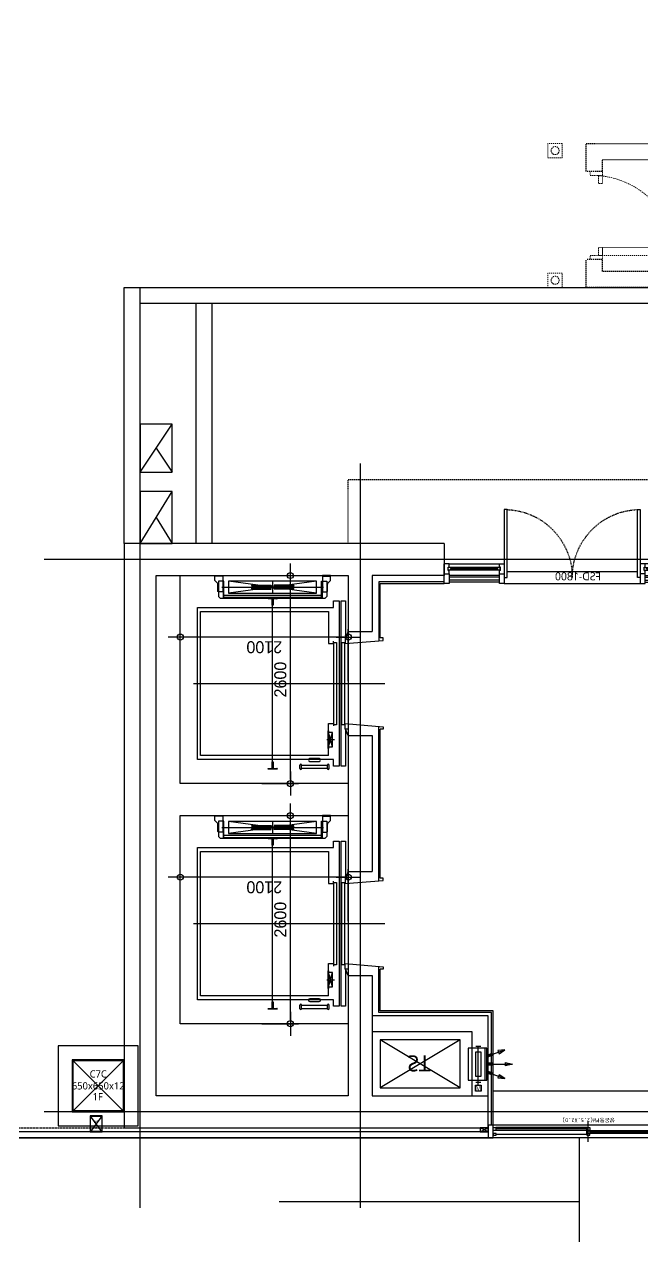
# Model space of a CAD drawing. Header units: millimetres. Extents: x 13515 to 183937, y -33900 to -660.
# Drawn here: x 121705.3 to 121826.3, y -20873.1 to -20635.9 of the extents above; entities that cross this region are included whole.
import ezdxf
from ezdxf.enums import TextEntityAlignment as Align

# ---------------------------------------------------------------- set-up
doc = ezdxf.new("R2010")
doc.units = ezdxf.units.MM
doc.header["$LTSCALE"] = 100
doc.header["$MEASUREMENT"] = 0
doc.header["$PDSIZE"] = -10
for name, pattern in [('-HID', [2.5, 1.5, -1]), ('HID', [2.5, 1.5, -1]), ('HIDDEN', [2, 1, -1]), ('HIDDEN2', [0.1875, 0.125, -0.0625])]:
    doc.linetypes.add(name, pattern=pattern)
doc.layers.get('0').update_dxf_attribs({"linetype": 'CONTINUOUS'})
doc.layers.get('Defpoints').update_dxf_attribs({"color": 171, "linetype": 'CONTINUOUS'})
doc.layers.add('#프레임 라인', color=189, linetype='CONTINUOUS', plot=False)
doc.layers.add('기계 전기 소방', color=254, linetype='CONTINUOUS', plot=False)
for name, color, linetype in [('000사면검토', 252, 'CONTINUOUS'), ('CON', 2, 'CONTINUOUS'), ('DOOR', 4, 'CONTINUOUS'), ('DOOR ELE', 253, 'CONTINUOUS'), ('DOOR(OPEN ELE)', 5, 'CONTINUOUS'), ('ELE9', 9, 'CONTINUOUS'), ('ELEV', 253, 'CONTINUOUS'), ('FIN(패널-200글라스울64k)', 4, 'CONTINUOUS'), ('FIN(패널-T150 방열)', 9, 'CONTINUOUS'), ('h COLUMN', 252, 'CONTINUOUS'), ('HID-CON', 251, '-HID'), ('STEEL', 5, 'CONTINUOUS'), ('WC', 2, 'CONTINUOUS'), ('WIN', 4, 'CONTINUOUS'), ('WIN-ETC', 1, 'CONTINUOUS'), ('WIN-G', 252, 'CONTINUOUS'), ('WIN2', 5, 'CONTINUOUS'), ('단열패널-방열문(저온공사분)', 251, 'CONTINUOUS')]:
    doc.layers.add(name, color=color, linetype=linetype)
doc.styles.add('CGS', font='cgse', dxfattribs={"bigfont": 'cgs'})
doc.styles.add('TE', font='malgun_0.ttf')
doc.styles.add('나눔바른고딕', font='NanumBarunGothic.ttf')
doc.styles.add('돋움체', font='')
doc.styles.add('돋음', font='', dxfattribs={"height": 3})
doc.styles.get('돋움체').set_extended_font_data('DotumChe')
doc.styles.get('돋음').set_extended_font_data('Dotum')
doc.dimstyles.new('NDIM 1200', dxfattribs={"dimscale": 75, "dimtxt": 3, "dimasz": 1, "dimexe": 2, "dimexo": 2, "dimgap": 1, "dimtad": 1, "dimdec": 0, "dimdsep": 46, "dimtxsty": 'CGS', "dimblk": 'DOT0', "dimcen": 1, "dimdle": 8, "dimclrd": 256, "dimclre": 256, "dimclrt": 256, "dimadec": 0, "dimazin": 0, "dimtfac": 1, "dimtdec": 0, "dimtix": 1, "dimtmove": 2, "dimatfit": 3, "dimldrblk": 'DOT0', "dimfxl": 1, "dimtolj": 1, "dimtzin": 0, "dimlwd": -1, "dimlwe": -1, "dimarcsym": 0})

# ---------------------------------------------------------------- blocks, each defined once
blk = doc.blocks.new('*U143')
at = {"color": 0, "linetype": 'ByBlock'}
for p, q in [((100, 75), (-100, 75)), ((-100, 75), (-100, -75)), ((-96, 70), (96, 70)), ((-96, -70), (-96, 70)), ((96, 70), (96, -70)), ((100, -75), (100, 75)), ((-100, -75), (100, -75)), ((96, -70), (-96, -70))]:
    blk.add_line(p, q, dxfattribs=at)
at = {"layer": 'Defpoints'}
blk.add_point((0, 0), dxfattribs=at)
blk = doc.blocks.new('WC1')
at = {"layer": 'h COLUMN', "ltscale": 0.1}
for p, q in [((70, -96), (-70, 96)), ((70, 96), (-70, -96))]:
    blk.add_line(p, q, dxfattribs=at)
at = {"layer": 'h COLUMN', "ltscale": 0.1, "rotation": 90}
blk.add_blockref('*U143', (0, 0), dxfattribs=at)
at = {"layer": 'Defpoints', "style": 'TE'}
for s, width, p in [('WC1', 0.8, (-34, 25)), ('ㅁ-200x150x4.5', 0.5, (-74, -35))]:
    blk.add_text(s, height=30, dxfattribs=dict(at, width=width)).set_placement(p, align=Align.MIDDLE_LEFT)
blk = doc.blocks.new('지상1층 WC 배치')
at = {"layer": 'WC'}
blk.add_blockref('WC1', (214700, -105200), dxfattribs=at)
blk = doc.blocks.new('사면검토-20220706')
at = {"layer": '000사면검토', "linetype": 'Continuous'}
blk.add_line((-5113, -525), (-12613, -525), dxfattribs=at)
blk.add_lwpolyline([(-5113, -525), (-5113, -13017)], dxfattribs=at)
blk = doc.blocks.new('*U228')
at = {"color": 0, "linetype": 'ByBlock'}
for p, q in [((325, 325), (-325, 325)), ((-325, 325), (-325, -325)), ((-313, 313), (313, 313)), ((-313, -313), (-313, 313)), ((313, 313), (313, -313)), ((325, -325), (325, 325)), ((-325, -325), (325, -325)), ((313, -313), (-313, -313))]:
    blk.add_line(p, q, dxfattribs=at)
at = {"layer": 'Defpoints'}
blk.add_point((0, 0), dxfattribs=at)
blk = doc.blocks.new('C7C-1F')
at = {"layer": '#프레임 라인', "ltscale": 0.1}
blk.add_lwpolyline([(-500, -500), (500, -500), (500, 500), (-500, 500)], close=True, dxfattribs=at)
at = {"layer": 'Defpoints', "ltscale": 10000}
for p, q in [((-325, -325), (325, 325)), ((325, -325), (-325, 325))]:
    blk.add_line(p, q, dxfattribs=at)
at = {"ltscale": 0.1}
blk.add_blockref('*U228', (0, 0), dxfattribs=at)
at = {"layer": 'Defpoints', "style": 'TE'}
for s, p in [('C7C', (0, 102)), ('650x650x12', (0, -47)), ('1F', (-6, -182))]:
    blk.add_text(s, height=90, dxfattribs=at).set_placement(p, align=Align.CENTER)
blk = doc.blocks.new('A$C113b3fc0')
at = {"layer": 'DOOR'}
for points in [[(750, 0), (750, 849), (785, 849), (785, 0)], [(2450, 0), (2450, 849), (2415, 849), (2415, 0)], [(785, 0), (750, 0)], [(2415, 0), (2450, 0)]]:
    blk.add_lwpolyline(points, dxfattribs=at)
at = {"layer": 'DOOR ELE', "ltscale": 0.05}
for points in [[(750, 924), (2450, 924)], [(785, 774), (2415, 774)]]:
    blk.add_lwpolyline(points, dxfattribs=at)
at = {"layer": 'DOOR(OPEN ELE)', "linetype": 'HID', "ltscale": 0.05}
for centre, start, end in [((750, 849), 272.3599, 0), ((2450, 849), 180, 267.6401)]:
    blk.add_arc(centre, 850, start, end, dxfattribs=at)
at = {"layer": 'Defpoints', "style": '나눔바른고딕'}
blk.add_text('FSD-1800', height=100, rotation=180, dxfattribs=at).set_placement((1958, 884))
at = {"color": 8}
for points in [[(0, 804), (0, 679), (750, 679), (750, 804)], [(3200, 804), (3200, 679), (2450, 679), (2450, 804)]]:
    blk.add_wipeout(points, dxfattribs=at).dxf.layer = 'WIN'
at = {"layer": 'WIN'}
for p, q in [((0, 804), (0, 679)), ((47, 760), (47, 720)), ((47, 760), (60, 760)), ((60, 804), (60, 760)), ((690, 804), (690, 760)), ((703, 760), (690, 760)), ((703, 760), (703, 720)), ((750, 679), (750, 804)), ((2450, 679), (2450, 804)), ((2497, 760), (2497, 720)), ((2497, 760), (2510, 760)), ((2510, 804), (2510, 760)), ((3140, 804), (3140, 760)), ((3153, 760), (3140, 760)), ((3153, 760), (3153, 720)), ((3200, 804), (3200, 679)), ((60, 679), (0, 679)), ((47, 720), (60, 720)), ((88, 755), (50, 755)), ((50, 755), (50, 725)), ((88, 725), (50, 725)), ((60, 720), (60, 679)), ((60, 679), (690, 679)), ((662, 755), (88, 755)), ((662, 725), (88, 725)), ((700, 755), (662, 755)), ((700, 725), (662, 725)), ((703, 720), (690, 720)), ((690, 720), (690, 679)), ((690, 679), (750, 679)), ((700, 755), (700, 725)), ((2510, 679), (2450, 679)), ((2497, 720), (2510, 720)), ((2500, 755), (2500, 725)), ((2500, 755), (2538, 755)), ((2500, 725), (2538, 725)), ((2510, 720), (2510, 679)), ((3140, 679), (2510, 679)), ((2538, 755), (3112, 755)), ((2538, 725), (3112, 725)), ((3112, 755), (3150, 755)), ((3112, 725), (3150, 725)), ((3153, 720), (3140, 720)), ((3140, 720), (3140, 679)), ((3140, 679), (3200, 679)), ((3150, 755), (3150, 725))]:
    blk.add_line(p, q, dxfattribs=at)
at = {"layer": 'WIN', "color": 8}
for p, q in [((88, 745), (82, 743)), ((82, 743), (82, 737)), ((88, 735), (82, 737)), ((84, 742), (84, 738)), ((84, 742), (666, 742)), ((84, 738), (666, 738)), ((88, 755), (88, 745)), ((88, 735), (88, 725)), ((662, 755), (662, 745)), ((662, 745), (668, 743)), ((662, 735), (668, 737)), ((662, 735), (662, 725)), ((666, 742), (666, 738)), ((668, 743), (668, 737)), ((2538, 745), (2532, 743)), ((2532, 743), (2532, 737)), ((2538, 735), (2532, 737)), ((3116, 742), (2534, 742)), ((2534, 742), (2534, 738)), ((3116, 738), (2534, 738)), ((2538, 755), (2538, 745)), ((2538, 735), (2538, 725)), ((3112, 755), (3112, 745)), ((3112, 745), (3118, 743)), ((3112, 735), (3118, 737)), ((3112, 735), (3112, 725)), ((3116, 742), (3116, 738)), ((3118, 743), (3118, 737))]:
    blk.add_line(p, q, dxfattribs=at)
for centre, start, end in [((88, 740), 19.4712, 90), ((88, 740), 270, 340.5288), ((662, 740), 90, 160.5288), ((662, 740), 199.4712, 270), ((2538, 740), 19.4712, 90), ((2538, 740), 270, 340.5288), ((3112, 740), 90, 160.5288), ((3112, 740), 199.4712, 270)]:
    blk.add_arc(centre, 6, start, end, dxfattribs=at)
at = {"ltscale": 0.1}
for points in [[(0, 804), (750, 804), (750, 924), (0, 924)], [(3200, 804), (2450, 804), (2450, 924), (3200, 924)]]:
    blk.add_wipeout(points, dxfattribs=at).dxf.layer = 'WIN-G'
at = {"layer": 'WIN', "ltscale": 0.1}
for points in [[(60, 924), (0, 924), (0, 804), (60, 804)], [(750, 924), (690, 924), (690, 804), (750, 804)], [(2450, 924), (2510, 924), (2510, 804), (2450, 804)], [(3140, 924), (3200, 924), (3200, 804), (3140, 804)]]:
    blk.add_lwpolyline(points, close=True, dxfattribs=at)
at = {"layer": 'WIN-G'}
for p, q in [((690, 906), (60, 906)), ((690, 882), (60, 882)), ((690, 846), (60, 846)), ((690, 822), (60, 822)), ((2510, 906), (3140, 906)), ((2510, 882), (3140, 882)), ((2510, 846), (3140, 846)), ((2510, 822), (3140, 822))]:
    blk.add_line(p, q, dxfattribs=at)
blk = doc.blocks.new('DOT0')
blk.add_line((-3, 0), (3, 0))
at = {"color": 6}
blk.add_circle((0, 0), 0.75, dxfattribs=at)
blk = doc.blocks.new('*D66')
at = {"layer": 'Defpoints', "ltscale": 0.4, "transparency": 16777216}
for p, q in [((150, 1516), (150, 1059)), ((2750, 1516), (2750, 1059)), ((200, 1159), (2700, 1159))]:
    blk.add_line(p, q, dxfattribs=at)
at = {"layer": 'Defpoints', "color": 0, "ltscale": 0.4, "transparency": 16777216}
for p in [(150, 1616), (2750, 1616), (2750, 1159)]:
    blk.add_point(p, dxfattribs=at)
at = {"layer": 'Defpoints', "ltscale": 0.4, "transparency": 16777216, "xscale": 50, "yscale": 50, "zscale": 50, "rotation": 180}
blk.add_blockref('DOT0', (150, 1159), dxfattribs=at)
at = {"layer": 'Defpoints', "ltscale": 0.4, "transparency": 16777216, "xscale": 50, "yscale": 50, "zscale": 50}
blk.add_blockref('DOT0', (2750, 1159), dxfattribs=at)
at = {"layer": 'Defpoints', "ltscale": 0.4, "transparency": 16777216, "insert": (1450, 1284), "char_height": 150, "attachment_point": 5, "style": 'CGS'}
blk.add_mtext('\\A1;2600', dxfattribs=at)
blk = doc.blocks.new('*D67')
at = {"layer": 'Defpoints', "ltscale": 0.4, "transparency": 16777216}
for p, q in [((1431, 2535), (2081, 2535)), ((1981, 485), (1981, 2485)), ((1431, 435), (2081, 435))]:
    blk.add_line(p, q, dxfattribs=at)
at = {"layer": 'Defpoints', "color": 0, "ltscale": 0.4, "transparency": 16777216}
for p in [(1331, 2535), (1981, 2535), (1331, 435)]:
    blk.add_point(p, dxfattribs=at)
at = {"layer": 'Defpoints', "ltscale": 0.4, "transparency": 16777216, "xscale": 50, "yscale": 50, "zscale": 50}
for p, rotation in [((1981, 2535), 90), ((1981, 435), 270)]:
    blk.add_blockref('DOT0', p, dxfattribs=dict(at, rotation=rotation))
at = {"layer": 'Defpoints', "ltscale": 0.4, "transparency": 16777216, "insert": (1856, 1485), "char_height": 150, "attachment_point": 5, "rotation": 90, "style": 'CGS'}
blk.add_mtext('\\A1;2100', dxfattribs=at)
blk = doc.blocks.new('A$C0a9799ad')
at = {"layer": '기계 전기 소방', "ltscale": 0.1}
h = blk.add_hatch(dxfattribs=at)
h.set_pattern_fill('_USER', color=256, scale=50, angle=540, pattern_type=0)
h.set_pattern_definition([(180, (-1193073.36, 30212339.483), (-4e-14, -50), [])])
h.paths.add_polyline_path([(5420, -6312), (5420, -6762), (5720, -6762), (5720, -6312)])
for p, q in [((2095, 1876), (1095, 1276)), ((2095, 1276), (1095, 1876)), ((2320, 1844), (2320, 1355)), ((5895, 1876), (5245, 1376)), ((5895, 1376), (5245, 1876)), ((2289, 1805), (2351, 1805)), ((2490, 1715), (2441, 1697)), ((2445, 1686), (2651, 1761)), ((2498, 1693), (2449, 1675)), ((2498, 1594), (2445, 1594)), ((2445, 1582), (2747, 1582)), ((2498, 1570), (2445, 1570)), ((2490, 1449), (2441, 1467)), ((2445, 1478), (2653, 1402)), ((2498, 1471), (2449, 1489)), ((5370, 1376), (5370, -6871)), ((5770, 1376, 0), (5770, -6871)), ((2289, 1355), (2351, 1355)), ((5770, -6871), (5370, -6871))]:
    blk.add_line(p, q, dxfattribs=at)
for points in [[(1095, 1876), (2095, 1876), (2095, 1276), (1095, 1276)], [(2283, 1917), (2283, 1844), (2357, 1844), (2357, 1917)], [(5895, 1876), (5245, 1876), (5245, 1376), (5895, 1376)], [(2351, 1426), (2351, 1734), (2289, 1734), (2289, 1426)], [(5370, -6005), (5370, -6205), (5770, -6205), (5770, -6005)], [(5420, -6055), (5420, -6155), (5720, -6155), (5720, -6055)], [(5420, -6312), (5420, -6762), (5720, -6762), (5720, -6312)]]:
    blk.add_lwpolyline(points, close=True, dxfattribs=at)
for points in [[(2425, 1781), (2425, 1381), (2195, 1381), (2195, 1781), (2425, 1781)], [(2400, 1781), (2425, 1781), (2425, 1381), (2400, 1381), (2400, 1781)], [(2566, 1752), (2651, 1761), (2581, 1713), (2566, 1752)], [(2659, 1603), (2659, 1561), (2747, 1582), (2659, 1603)], [(2581, 1451), (2653, 1402), (2566, 1412), (2581, 1451)], [(5820, -6055), (5820, -6155)], [(5270, -6105), (5870, -6105)]]:
    blk.add_lwpolyline(points, dxfattribs=at)
at = {"layer": '기계 전기 소방', "ltscale": 0.1, "elevation": 0}
for points in [[(5120, -4604), (5120, -4454), (5270, -4454), (5270, -4604)], [(5370, -4429), (5370, -4629), (5770, -4629), (5770, -4429)], [(5420, -4479), (5420, -4579), (5720, -4579), (5720, -4479)]]:
    blk.add_lwpolyline(points, close=True, dxfattribs=at)
for points in [[(5270, -4529), (5870, -4529)], [(5320, -4479), (5320, -4579)], [(5820, -4479), (5820, -4579)], [(5320, -6055), (5320, -6155)]]:
    blk.add_lwpolyline(points, dxfattribs=at)
at = {"layer": 'Defpoints', "style": '나눔바른고딕'}
for p in [(1578, 1572), (5553, 1622)]:
    blk.add_text('ST', height=200, dxfattribs=at).set_placement(p, align=Align.MIDDLE_CENTER)
at = {"layer": '기계 전기 소방', "ltscale": 0.1, "style": '돋음', "text_generation_flag": 2, "width": 0.8}
blk.add_text('M', height=61.3, rotation=180, dxfattribs=at).set_placement((2320, 1883), align=Align.MIDDLE_CENTER)
at = {"layer": '기계 전기 소방', "ltscale": 0.1, "style": '돋음', "width": 0.85}
blk.add_text('M', height=100, rotation=90, dxfattribs=at).set_placement((5194, -4529, 0), align=Align.MIDDLE_CENTER)
at = {"layer": '기계 전기 소방', "ltscale": 0.1, "style": '돋음'}
blk.add_text('F.D', height=200, dxfattribs=at).set_placement((6190, -6082, 0), align=Align.MIDDLE_CENTER)
blk = doc.blocks.new('A$C3a777027')
at = {"layer": 'WIN', "color": 8}
for p, q in [((100, 125), (0, 175)), ((0, 125), (100, 175)), ((2700, 125), (2600, 175)), ((2600, 125), (2700, 175))]:
    blk.add_line(p, q, dxfattribs=at)
for points in [[(0, 125), (100, 125), (100, 175), (0, 175)], [(2600, 125), (2700, 125), (2700, 175), (2600, 175)]]:
    blk.add_lwpolyline(points, close=True, dxfattribs=at)
at = {"layer": 'WIN', "ltscale": 0.1}
for points in [[(100, 50), (160, 50), (160, 205), (100, 205)], [(160, 142), (160, 177), (195, 177), (195, 142)], [(1333, 142), (1333, 177), (1368, 177), (1368, 142)], [(2540, 50), (2600, 50), (2600, 205), (2540, 205)], [(160, 82), (200, 82), (200, 102), (160, 102)], [(1330, 82), (1370, 82), (1370, 102), (1330, 102)], [(1333, 102), (1333, 137), (1368, 137), (1368, 102)], [(2505, 102), (2505, 137), (2540, 137), (2540, 102)]]:
    blk.add_lwpolyline(points, close=True, dxfattribs=at)
at = {"layer": 'WIN-ETC', "ltscale": 0.1}
blk.add_lwpolyline([(1350, 0), (1350, 255)], dxfattribs=at)
at = {"layer": 'WIN-G', "ltscale": 0.1}
for points in [[(1333, 177), (195, 177)], [(1333, 160), (195, 160)], [(1333, 142), (195, 142)], [(1330, 92), (200, 92)], [(2505, 137), (1368, 137)], [(2505, 120), (1368, 120)], [(2505, 102), (1368, 102)]]:
    blk.add_lwpolyline(points, dxfattribs=at)
at = {"layer": 'WIN2', "ltscale": 0.1}
for points in [[(2540, 205), (160, 205)], [(2540, 50), (160, 50)]]:
    blk.add_lwpolyline(points, dxfattribs=at)
at = {"layer": 'Defpoints', "style": '돋움체'}
blk.add_text('상온용PW(2.5.X2.0)', height=50, rotation=180, dxfattribs=at).set_placement((1352, 309), align=Align.BOTTOM_CENTER)
blk = doc.blocks.new('A$C48EA7C17')
at = {"layer": 'DOOR'}
for points in [[(965, 1088), (1000, 1088), (1000, 88), (965, 88)], [(-50, 0), (0, 0), (0, 150), (-50, 150)], [(1050, 0), (1000, 0), (1000, 150), (1050, 150)]]:
    blk.add_lwpolyline(points, close=True, dxfattribs=at)
at = {"layer": 'DOOR ELE', "ltscale": 0.1}
for points in [[(965, 150), (0, 150)], [(1000, 0), (0, 0)]]:
    blk.add_lwpolyline(points, dxfattribs=at)
at = {"layer": 'DOOR(OPEN ELE)', "linetype": 'HID', "ltscale": 0.05}
blk.add_arc((1084, 7), 1087, 96.2785, 175.7623, dxfattribs=at)
at = {"layer": 'Defpoints', "style": '나눔바른고딕'}
blk.add_text('FSD-1100', height=100, dxfattribs=at).set_placement((139, 28))
blk = doc.blocks.new('A$C236D454C')
at = {"layer": 'FIN(패널-200글라스울64k)', "ltscale": 1000}
for points in [[(0, 1112), (350, 1112)], [(350, 1112), (350, 912)], [(1450, 1112), (1450, 912)], [(1450, 1112), (1800, 1112)], [(350, 912), (0, 912)], [(1450, 912), (1800, 912)]]:
    blk.add_lwpolyline(points, dxfattribs=at)
at = {"layer": 'FIN(패널-T150 방열)', "linetype": '-HID', "ltscale": 0.1}
for points in [[(350, 2512), (0, 2512), (0, 1112)], [(350, 2312), (350, 2512)], [(1800, 1112), (1800, 2512), (1450, 2512)], [(1450, 2312), (1450, 2512)], [(350, 2312), (200, 2312), (200, 1112)], [(1600, 1112), (1600, 2312), (1450, 2312)]]:
    blk.add_lwpolyline(points, dxfattribs=at)
at = {"layer": 'STEEL', "linetype": '-HID', "lineweight": 0, "ltscale": 0.1}
for p, q in [((0, 2992), (180, 2992)), ((0, 2812), (0, 2992)), ((180, 2992), (180, 2812)), ((1620, 2992), (1800, 2992)), ((1620, 2812), (1620, 2992)), ((1800, 2992), (1800, 2812)), ((180, 2812), (0, 2812)), ((1800, 2812), (1620, 2812))]:
    blk.add_line(p, q, dxfattribs=at)
for centre in [(90, 2902), (1710, 2902)]:
    blk.add_circle(centre, 50, dxfattribs=at)
at = {"layer": '단열패널-방열문(저온공사분)', "linetype": '-HID', "lineweight": 0, "ltscale": 0.1}
for points in [[(350, 2462), (400, 2462), (400, 2312), (350, 2312)], [(1450, 2462), (1400, 2462), (1400, 2312), (1450, 2312)], [(500, 2312), (500, 2362), (400, 2362), (400, 2312)], [(1400, 2312), (1400, 2362), (1300, 2362), (1300, 2312)], [(1300, 1475), (1400, 1475), (1400, 2312), (1300, 2312)], [(1450, 1375), (1450, 1525), (1400, 1525), (1400, 1375)]]:
    blk.add_lwpolyline(points, close=True, dxfattribs=at)
blk.add_arc((1474, 2451), 1076, 184.0279, 268.0719, dxfattribs=at)
at = {"ltscale": 0.1, "xscale": -1, "rotation": 180}
blk.add_blockref('A$C48EA7C17', (400, 1062), dxfattribs=at)
blk = doc.blocks.new('A$Cef4cc3c7')
at = {"layer": 'HID-CON', "ltscale": 0.1}
blk.add_lwpolyline([(301755, 98212), (301755, 99012), (309355, 99012), (309355, 102012), (310155, 102012)], dxfattribs=at)
blk = doc.blocks.new('A$C5d30824a')
at = {"layer": 'CON', "ltscale": 0.1}
for p, q in [((750, 435.4), (750, 135.4)), ((2050, 435.4), (2050, 135.4))]:
    blk.add_line(p, q, dxfattribs=at)
at = {"layer": 'Defpoints', "ltscale": 0.1}
blk.add_lwpolyline([(2750, 435.4), (150, 435.4), (150, 2535.4), (2750, 2535.4)], close=True, dxfattribs=at)
at = {"layer": 'ELEV'}
for p, q in [((450, 620.4), (450, 2320.4)), ((450, 2320.4), (2350, 2320.4)), ((500, 680.4), (500, 2280.4)), ((500, 2280.4), (2300, 2280.4)), ((1400, 2370.4), (1400, -20)), ((2300, 2280.4), (2300, 680.4)), ((2350, 2320.4), (2350, 620.4)), ((2488, 2057.4), (2468, 2037.4)), ((2468, 2037.4), (2468, 723.4)), ((2679, 1998.4), (2468, 1998.4)), ((2468, 1992.4), (2679, 1992.4)), ((2474, 768.4), (2474, 1992.4)), ((2679, 2057.4), (2488, 2057.4)), ((2505, 1992.4), (2505, 768.4)), ((2545, 2057.4), (2550, 2065.4)), ((2545, 2057.4), (2545, 2057.4)), ((2545, 2002.4), (2545, 2057.4)), ((2675.4, 2002.4), (2545, 2002.4)), ((2550, 2065.4), (2642.2, 2065.4)), ((2603, 2016.4), (2603, 744.4)), ((2655.7, 2070.7), (2663, 2077.4)), ((2663, 2077.4), (2690, 2102.4)), ((2750, 2002.4), (2675.4, 2002.4)), ((2679, 1992.4), (2679, 2057.4)), ((2690, 2102.4), (2750, 2102.4)), ((2755, 2072.4), (2739, 2072.4)), ((2755, 2037.4), (2739, 2037.4)), ((2744, 2002.4), (2744, 2102.4)), ((2750, 2102.4), (2750, 2002.4)), ((2678, 830.4), (2528, 1930.4)), ((2678, 1930.4), (2528, 1930.4)), ((2528, 1930.4), (2528, 830.4)), ((2528, 830.4), (2678, 1930.4)), ((2678, 830.4), (2678, 1930.4)), ((2578, 1642.9), (2578, 1397.9)), ((2578, 1642.9), (2581.5, 1642.9)), ((2578, 1642.9), (2581.5, 1642.9)), ((2578, 1642.9), (2581.5, 1642.9)), ((2578, 1642.9), (2581.5, 1642.9)), ((2581.5, 1642.9), (2581.5, 1397.9)), ((2581.5, 1642.9), (2582, 1639.9)), ((2581.5, 1642.9), (2582, 1639.9)), ((2588, 1640.4), (2591, 1640.4)), ((2588, 1640.4), (2591, 1640.4)), ((2588, 1640.4), (2588, 1400.4)), ((2588, 1640.4), (2594, 1640.4)), ((2588, 1640.4), (2594, 1640.4)), ((2594, 1640.4), (2594, 1400.4)), ((2600, 1640.4), (2600, 1400.4)), ((2606, 1640.4), (2600, 1640.4)), ((2606, 1640.4), (2600, 1640.4)), ((2606, 1640.4), (2603, 1640.4)), ((2606, 1640.4), (2603, 1640.4)), ((2606, 1640.4), (2606, 1400.4)), ((2618, 1640.4), (2612, 1640.4)), ((2612, 1640.4), (2612, 1400.4)), ((2612, 1640.4), (2612, 1400.4)), ((2618, 1640.4), (2615, 1640.4)), ((2618, 1640.4), (2618, 1400.4)), ((2624.5, 1642.9), (2624, 1639.9)), ((2624.5, 1642.9), (2624, 1639.9)), ((2628, 1642.9), (2624.5, 1642.9)), ((2628, 1642.9), (2624.5, 1642.9)), ((2624.5, 1642.9), (2624.5, 1397.9)), ((2628, 1642.9), (2624.5, 1642.9)), ((2628, 1642.9), (2624.5, 1642.9)), ((2628, 1642.9), (2628, 1397.9)), ((332, 1323.4), (332, 1437.4)), ((332, 1437.4), (337.2, 1437.4)), ((340.2, 1434.6), (342.7, 1389.9)), ((342.7, 1371), (340.2, 1326.3)), ((347.7, 1385.2), (379.8, 1385.2)), ((379.8, 1375.7), (347.7, 1375.7)), ((383, 1388.4), (383, 1388.4)), ((383, 1388.4), (420, 1388.4)), ((420, 1372.4), (383, 1372.4)), ((383, 1372.4), (383, 1372.4)), ((390.9, 1380.4), (2379.7, 1380.4)), ((420, 1388.4), (421, 1387.4)), ((421, 1373.4), (420, 1372.4)), ((421, 1387.4), (421, 1373.4)), ((2379, 1387.4), (2380, 1388.4)), ((2379, 1373.4), (2379, 1387.4)), ((2380, 1372.4), (2379, 1373.4)), ((2380, 1388.4), (2417, 1388.4)), ((2417, 1372.4), (2380, 1372.4)), ((2417, 1388.4), (2417, 1388.4)), ((2417, 1372.4), (2417, 1372.4)), ((2420.3, 1385.2), (2452.3, 1385.2)), ((2452.3, 1375.7), (2420.3, 1375.7)), ((2457.3, 1389.9), (2459.8, 1434.6)), ((2459.8, 1326.3), (2457.3, 1371)), ((2462.8, 1437.4), (2468, 1437.4)), ((2468, 1437.4), (2468, 1323.4)), ((2678.3, 1380.4), (2527.7, 1380.4)), ((2578, 1397.9), (2581.5, 1397.9)), ((2578, 1397.9), (2581.5, 1397.9)), ((2581.5, 1397.9), (2582, 1401)), ((2588, 1400.4), (2594, 1400.4)), ((2588, 1400.4), (2594, 1400.4)), ((2606, 1400.4), (2600, 1400.4)), ((2618, 1400.4), (2612, 1400.4)), ((2624.5, 1397.9), (2624, 1401)), ((2628, 1397.9), (2624.5, 1397.9)), ((2628, 1397.9), (2624.5, 1397.9)), ((337.2, 1323.4), (332, 1323.4)), ((2468, 1323.4), (2462.8, 1323.4)), ((2578, 1117.3), (2578, 1362.3)), ((2578, 1362.3), (2581.5, 1362.3)), ((2578, 1362.3), (2581.5, 1362.3)), ((2581.5, 1117.3), (2581.5, 1362.3)), ((2581.5, 1362.3), (2582, 1359.2)), ((2588, 1359.8), (2594, 1359.8)), ((2588, 1359.8), (2594, 1359.8)), ((2588, 1119.8), (2588, 1359.8)), ((2594, 1119.8), (2594, 1359.8)), ((2600, 1119.8), (2600, 1359.8)), ((2606, 1359.8), (2600, 1359.8)), ((2606, 1119.8), (2606, 1359.8)), ((2618, 1359.8), (2612, 1359.8)), ((2612, 1119.8), (2612, 1359.8)), ((2612, 1119.8), (2612, 1359.8)), ((2618, 1119.8), (2618, 1359.8)), ((2624.5, 1362.3), (2624, 1359.2)), ((2624.5, 1117.3), (2624.5, 1362.3)), ((2628, 1362.3), (2624.5, 1362.3)), ((2628, 1362.3), (2624.5, 1362.3)), ((2628, 1117.3), (2628, 1362.3)), ((2578, 1117.3), (2581.5, 1117.3)), ((2578, 1117.3), (2581.5, 1117.3)), ((2578, 1117.3), (2581.5, 1117.3)), ((2578, 1117.3), (2581.5, 1117.3)), ((2581.5, 1117.3), (2582, 1120.3)), ((2581.5, 1117.3), (2582, 1120.3)), ((2588, 1119.8), (2591, 1119.8)), ((2588, 1119.8), (2591, 1119.8)), ((2588, 1119.8), (2594, 1119.8)), ((2588, 1119.8), (2594, 1119.8)), ((2606, 1119.8), (2600, 1119.8)), ((2606, 1119.8), (2600, 1119.8)), ((2606, 1119.8), (2603, 1119.8)), ((2606, 1119.8), (2603, 1119.8)), ((2618, 1119.8), (2612, 1119.8)), ((2618, 1119.8), (2615, 1119.8)), ((2624.5, 1117.3), (2624, 1120.3)), ((2624.5, 1117.3), (2624, 1120.3)), ((2628, 1117.3), (2624.5, 1117.3)), ((2628, 1117.3), (2624.5, 1117.3)), ((2628, 1117.3), (2624.5, 1117.3)), ((2628, 1117.3), (2624.5, 1117.3)), ((337.5, 1040.6), (382.5, 1040.6)), ((337.5, 694.9), (337.5, 1019.9)), ((337.5, 1019.9), (382.5, 1019.9)), ((337.5, 1019.9), (337.5, 1017.9)), ((382.5, 1019.9), (382.5, 694.9)), ((382.5, 1019.9), (382.5, 1017.9)), ((382.5, 1019.9), (382.5, 1017.9)), ((427.5, 914.6), (427.5, 800.3)), ((461.8, 800.3), (461.8, 914.6)), ((2468, 768.4), (2679, 768.4)), ((2679, 762.4), (2468, 762.4)), ((2528, 830.4), (2678, 830.4)), ((2675.4, 758.4), (2545, 758.4)), ((2545, 758.4), (2545, 703.4)), ((2750, 758.4), (2675.4, 758.4)), ((2679, 768.4), (2679, 703.4)), ((2744, 758.4), (2744, 658.4)), ((2750, 658.4), (2750, 758.4)), ((337.5, 694.9), (337.5, 696.9)), ((337.5, 694.9), (382.5, 694.9)), ((337.5, 674.2), (382.5, 674.2)), ((368, 550.4), (368, 620.4)), ((368, 620.4), (450, 620.4)), ((382.5, 694.9), (382.5, 696.9)), ((382.5, 694.9), (382.5, 696.9)), ((500, 680.4), (900, 680.4)), ((590, 687.6), (810, 687.6)), ((590, 680.4), (590, 687.6)), ((810, 680.4), (590, 680.4)), ((610, 630.4), (790, 680.4)), ((610, 680.4), (790, 630.4)), ((790, 680.4), (610, 680.4)), ((610, 680.4), (610, 630.4)), ((610, 630.4), (790, 630.4)), ((700, 703.6), (700, 607.3)), ((790, 630.4), (790, 680.4)), ((810, 687.6), (810, 680.4)), ((900, 620.4), (870, 620.4)), ((885, 615.4), (1915, 615.4)), ((885, 580.4), (885, 615.4)), ((900, 680.4), (900, 620.4)), ((2300, 680.4), (1900, 680.4)), ((1900, 680.4), (1900, 620.4)), ((1900, 620.4), (1930, 620.4)), ((1915, 615.4), (1915, 580.4)), ((2350, 620.4), (2432, 620.4)), ((2432, 620.4), (2432, 550.4)), ((2488, 703.4), (2468, 723.4)), ((2679, 703.4), (2488, 703.4)), ((2545, 703.4), (2545, 703.4)), ((2545, 703.4), (2550, 695.4)), ((2550, 695.4), (2642.2, 695.4)), ((2655.7, 690.1), (2663, 683.4)), ((2663, 683.4), (2690, 658.4)), ((2690, 658.4), (2750, 658.4)), ((2755, 723.4), (2739, 723.4)), ((2755, 688.4), (2739, 688.4)), ((2432, 550.4), (368, 550.4)), ((368, 470.4), (368, 525.4)), ((368, 525.4), (2432, 525.4)), ((830, 470.4), (368, 470.4)), ((750, 435.4), (830, 470.4)), ((1915, 580.4), (885, 580.4)), ((885, 515.4), (1915, 515.4)), ((885, 480.4), (885, 515.4)), ((1915, 480.4), (885, 480.4)), ((1915, 515.4), (1915, 480.4)), ((2432, 470.4), (1970, 470.4)), ((2050, 435.4), (1970, 470.4)), ((2432, 525.4), (2432, 470.4))]:
    blk.add_line(p, q, dxfattribs=at)
for centre, radius, start, end in [((2642.2, 2085.4), 20, 270, 312.76883), ((2585, 1640.4), 3, 190.23668, 0), ((2585, 1640.4), 3, 190.23668, 0), ((2597, 1640.4), 3, 180, 0), ((2597, 1640.4), 3, 180, 0), ((2609, 1640.4), 3, 180, 0), ((2609, 1640.4), 3, 180, 0), ((2621, 1640.4), 3, 180, 349.76332), ((2621, 1640.4), 3, 180, 349.76332), ((337.2, 1434.4), 3, 3.2861, 90), ((347.7, 1390.2), 5, 183.2861, 270), ((347.7, 1370.7), 5, 90, 176.7139), ((379.8, 1388.4), 3.25, 270, 0), ((379.8, 1372.4), 3.25, 0, 90), ((2420.3, 1388.4), 3.25, 180, 270), ((2420.3, 1372.4), 3.25, 90, 180), ((2452.3, 1390.2), 5, 270, 356.7139), ((2452.3, 1370.7), 5, 3.2861, 90), ((2462.8, 1434.4), 3, 90, 176.7139), ((2585, 1400.4), 3, 0, 169.76332), ((2597, 1400.4), 3, 0, 180), ((2609, 1400.4), 3, 0, 180), ((2621, 1400.4), 3, 10.23668, 180), ((337.2, 1326.4), 3, 270, 356.7139), ((2462.8, 1326.4), 3, 183.2861, 270), ((2585, 1359.8), 3, 190.23668, 0), ((2597, 1359.8), 3, 180, 0), ((2609, 1359.8), 3, 180, 0), ((2621, 1359.8), 3, 180, 349.76332), ((2585, 1119.8), 3, 0, 169.76332), ((2585, 1119.8), 3, 0, 169.76332), ((2597, 1119.8), 3, 0, 180), ((2597, 1119.8), 3, 0, 180), ((2609, 1119.8), 3, 0, 180), ((2609, 1119.8), 3, 0, 180), ((2621, 1119.8), 3, 10.23668, 180), ((2621, 1119.8), 3, 10.23668, 180), ((337.5, 1029.3), 11.3, 90, 270), ((382.5, 1029.3), 11.3, 270, 90), ((444.7, 914.6), 17.1, 0, 180), ((444.7, 800.3), 17.1, 180, 0), ((337.5, 685.6), 11.3, 90, 270), ((382.5, 685.6), 11.3, 270, 90), ((2642.2, 675.4), 20, 47.23117, 90)]:
    blk.add_arc(centre, radius, start, end, dxfattribs=at)
at = {"layer": 'STEEL', "ltscale": 5}
for p, q in [((830, 435.4), (830, 474.4)), ((830, 474.4), (900, 474.4)), ((900, 474.4), (860, -1.6)), ((1970, 474.4), (1900, 474.4)), ((1900, 474.4), (1940, -1.6)), ((1970, 435.4), (1970, 474.4)), ((830, -1.6), (830, 35.4)), ((1970, -1.6), (1970, 35.4)), ((860, -1.6), (830, -1.6)), ((1940, -1.6), (1970, -1.6))]:
    blk.add_line(p, q, dxfattribs=at)
at = {"layer": 'Defpoints', "ltscale": 0.4}
dim = blk.add_linear_dim(base=(1980.7, 2535.4), p1=(1330.7, 435.4), p2=(1330.7, 2535.4), angle=90, dimstyle='NDIM 1200', override={"dimscale": 50, "dimclrd": 256, "dimclre": 256, "dimclrt": 256}, dxfattribs=at)
dim.commit()
dim.dimension.update_dxf_attribs({"geometry": '*D67', "text_midpoint": (1855.7, 1485.4)})
dim = blk.add_linear_dim(base=(2750, 1158.8), p1=(150, 1616), p2=(2750, 1616), dimstyle='NDIM 1200', override={"dimscale": 50, "dimclrd": 256, "dimclre": 256, "dimclrt": 256}, dxfattribs=at)
dim.commit()
dim.dimension.update_dxf_attribs({"geometry": '*D66', "text_midpoint": (1450, 1283.8)})
blk = doc.blocks.new('FGHJ')
at = {"layer": 'ELE9', "ltscale": 0.1}
for p, q in [((37196549.1, -30110.6), (37196949.1, -29510.6)), ((37196749.1, -29810.6), (37196949.1, -30110.6)), ((37196549.1, -39303.7), (37196549.1, -30003.7)), ((37199299.1, -30003.7), (37199299.1, -39303.7)), ((37196549.1, -31003.7), (37196949.1, -30353.7)), ((37196749.1, -30678.7), (37196949.1, -31003.7)), ((37196749.1, -31403.7), (37199149.1, -31403.7)), ((37199149.1, -31403.7), (37199149.1, -32103.7)), ((37199449.1, -31403.7), (37199449.1, -32103.7)), ((37199449.1, -36403.7), (37199449.1, -37903.7)), ((37196349.1, -37453.7), (37196349.1, -38303.7)), ((37199449.1, -37903.7), (37200899.1, -37903.7)), ((37208549.1, -38103.7), (37195349.1, -38103.7))]:
    blk.add_line(p, q, dxfattribs=at)
at = {"layer": 'ELE9', "linetype": 'Continuous'}
blk.add_line((37202036, -39228.7), (37198286, -39228.7), dxfattribs=at)
at = {"layer": 'ELE9', "linetype": 'HIDDEN2'}
blk.add_lwpolyline([(37195449.1, 67346.3), (37195449.1, 40346.3), (37042549.1, 40346.3), (37042549.1, 51346.3), (37030449.1, 51346.3), (37030449.1, -38303.7), (37200899.1, -38303.7)], dxfattribs=at)
at = {"layer": 'ELE9', "ltscale": 0.1}
for points in [[(37196349.1, -31003.7), (37196349.1, -27803.7)], [(37196349.1, -27803.7), (37203724.1, -27803.7), (37203724.1, -28003.7), (37196549.1, -28003.7)], [(37196549.1, -31003.7), (37196549.1, -27803.7)], [(37197249.1, -31003.7), (37197249.1, -28003.7)], [(37197449.1, -31003.7), (37197449.1, -28003.7)], [(37199149.1, -37903.7), (37196749.1, -37903.7), (37196749.1, -31403.7)], [(37199529.1, -35218.5), (37199529.1, -33288.9)], [(37199549.1, -35183.7), (37199549.1, -33323.7)], [(37199149.1, -33403.7), (37199149.1, -35103.7)], [(37199449.1, -33403.7), (37199449.1, -35103.7)], [(37200939.1, -38273.7), (37200939.1, -36863.7), (37199529.1, -36863.7), (37199529.1, -36288.9)], [(37200959.1, -38273.7), (37200959.1, -36843.7), (37199549.1, -36843.7), (37199549.1, -36323.7)], [(37199149.1, -36403.7), (37199149.1, -37903.7)], [(37200899.1, -37903.7), (37200899.1, -36903.7), (37199449.1, -36903.7)], [(37200699.1, -37903.7), (37200699.1, -37103.7), (37199449.1, -37103.7)], [(37200959.1, -37843.7), (37203339.1, -37843.7)], [(37030324.1, -38428.7), (37200899.1, -38428.7)], [(37200899.1, -38353.7), (37030399.1, -38353.7)], [(37196549.1, -38428.7), (37200899.1, -38428.7)], [(37200899.1, -38353.7), (37200899.1, -38428.7)]]:
    blk.add_lwpolyline(points, dxfattribs=at)
for points in [[(37196549.1, -29510.6), (37196549.1, -30110.6), (37196949.1, -30110.6), (37196949.1, -29510.6)], [(37196549.1, -31003.7), (37196949.1, -31003.7), (37196949.1, -30353.7), (37196549.1, -30353.7)]]:
    blk.add_lwpolyline(points, close=True, dxfattribs=at)
at = {"layer": 'ELE9', "ltscale": 1000}
for points in [[(37196349.1, -31003.7), (37196349.1, -37453.7)], [(37200899.1, -38303.7), (37200899.1, -37903.7)], [(37196349.1, -38303.7), (37200899.1, -38303.7)]]:
    blk.add_lwpolyline(points, dxfattribs=at)
at = {"layer": 'ELE9'}
for name, p in [('지상1층 WC 배치', (36981299.1, 66946.3)), ('사면검토-20220706', (37207149.1, -37903.7))]:
    blk.add_blockref(name, p, dxfattribs=at)
at = {"layer": 'ELE9', "ltscale": 0.1, "xscale": -1, "rotation": 90}
blk.add_blockref('A$C236D454C', (37204636.6, -26003.7), dxfattribs=at)
at = {"layer": 'ELE9', "ltscale": 0.1, "rotation": 90}
for p in [(37199584.5, -34153.7), (37199584.5, -37153.7)]:
    blk.add_blockref('A$C5d30824a', p, dxfattribs=at)
at = {"layer": 'ELE9', "ltscale": 0.1}
for name, p in [('C7C-1F', (37196024.1, -37778.7)), ('A$C3a777027', (37200799.1, -38478.7))]:
    blk.add_blockref(name, p, dxfattribs=at)
at = {"layer": 'ELE9', "ltscale": 0.1, "xscale": -1, "rotation": 180}
blk.add_blockref('A$C113b3fc0', (37200349.1, -30579.4), dxfattribs=at)
at = {"layer": 'ELE9', "ltscale": 0.1}
for p, q in [((37200349.1, -31003.7), (37196349.1, -31003.7)), ((37208549.1, -31203.7), (37195349.1, -31203.7)), ((37200349.1, -31403.7), (37199449.1, -31403.7))]:
    blk.add_line(p, q, dxfattribs=at)
at = {"layer": 'ELE9', "linetype": 'HIDDEN'}
blk.add_lwpolyline([(37004040.2, -38428.7), (36980599.1, 15369.2), (36980599.1, 54346.3), (37030249.1, 54346.3), (37030249.1, 67846.3), (37207749.1, 67846.3), (37207749.1, 62946.3), (37211349.1, 62946.3), (37211349.1, 47346.3), (37207749.1, 47346.3), (37207749.1, -20253.7), (37211349.1, -20253.7), (37211349.1, -33603.7), (37207749.1, -33603.7), (37207749.1, -38428.7)], close=True, dxfattribs=at)
at = {"layer": 'ELE9', "ltscale": 0.1}
for points in [[(37200349.1, -31003.7), (37200349.1, -31403.7)], [(37199549.1, -32183.7), (37199549.1, -31503.7), (37200349.1, -31503.7), (37200349.1, -31483.7), (37199529.1, -31483.7), (37199529.1, -32218.5)]]:
    blk.add_lwpolyline(points, dxfattribs=at)
blk.add_blockref('A$Cef4cc3c7', (36897394.1, -129215.8), dxfattribs=at)
at = {"layer": 'ELE9', "ltscale": 0.1, "xscale": -1, "rotation": 180}
blk.add_blockref('A$C0a9799ad', (37198454.5, -35928.1), dxfattribs=at)

msp = doc.modelspace()

# ---------------------------------------------------------------- block references
at = {"xscale": 0.01565102769230769, "yscale": 0.01565102769230769, "zscale": 0.01565102769230769}
msp.add_blockref('FGHJ', (-460436.19, -20252.24), dxfattribs=at)

doc.saveas('drawing.dxf')
